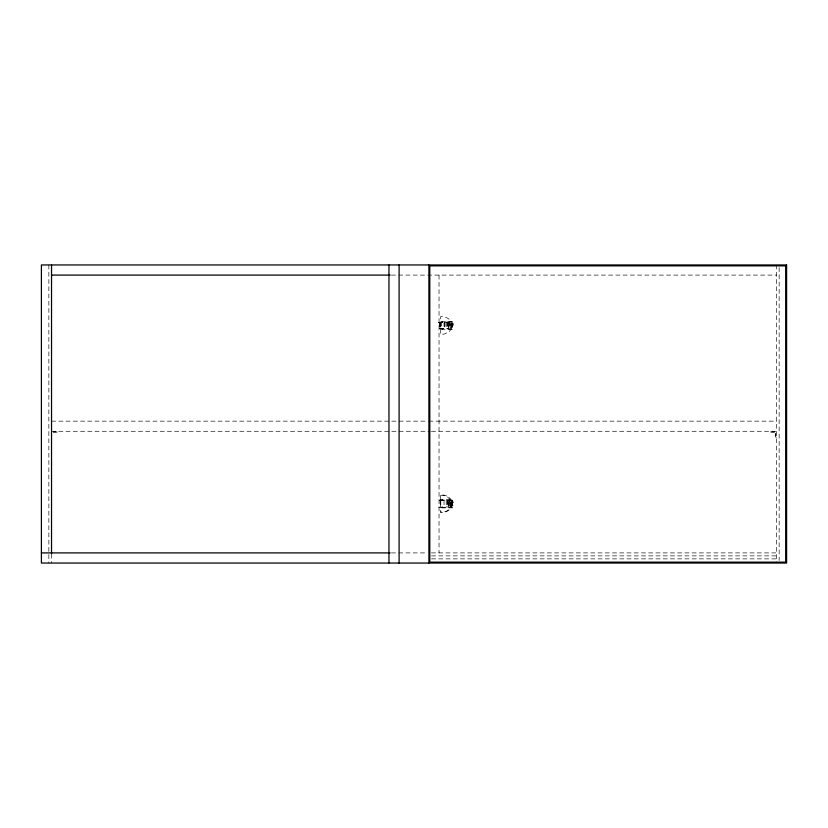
<?xml version="1.0" encoding="UTF-8"?>
<svg xmlns="http://www.w3.org/2000/svg" width="828" height="828" viewBox="0 0 828 828"><rect width="100%" height="100%" fill="white"/><g stroke="black" fill="none" stroke-linecap="round" stroke-linejoin="round"><path stroke-width="0.62" stroke-dasharray="4.14 3.1" d="M452.419 325.466C452.212 319.67 445.95 316.151 440.631 316.596L440.631 334.346L444.16 334.108L449.149 331.79L452.036 327.784L452.492 323.686L453.413 323.686L453.413 327.257L452.492 327.257L452.492 323.686M452.543 325.466L452.492 327.257M452.492 501.975L452.492 505.556L453.413 505.556L453.413 501.975L452.492 501.975L452.492 505.556M450.639 324.017C451.726 333.963 449.459 324.09 452.336 323.427L452.336 327.515L451.415 327.526L450.846 323.406M450.639 502.317C451.726 512.253 449.459 502.379 452.336 501.716L452.336 505.804L451.415 505.825L450.846 501.706M451.415 327.526L451.415 323.406M451.415 505.825L451.415 501.706M440.631 495.651C454.148 493.426 454.148 514.095 440.631 511.87M391.385 275.093L776.467 275.093M438.509 322.402L448.921 322.402L448.921 328.54L438.509 328.54M449.283 323.427L448.497 323.427L448.497 327.515L449.283 327.515L449.138 323.427M51.533 421.152L427.569 421.152M428.863 421.152L776.467 421.152M51.533 431.284L430.156 431.284M431.44 431.284L776.467 431.284M53.147 432.03L57.494 432.03L57.494 431.284M775.722 433.147L775.722 434.452M775.722 434.824L775.722 436.128M776.467 437.246L775.722 437.246L775.722 432.03L770.506 432.03L770.506 431.284M449.283 505.804L448.497 505.804L448.497 501.716L449.283 501.716L449.138 505.804M391.427 552.907L427.61 552.907M431.44 552.907L776.467 552.907M431.491 555.888L776.467 555.888M431.491 558.869L776.467 558.869M450.846 327.526L450.639 326.915M450.846 505.825L450.639 505.215M779.148 267.537L779.148 560.463M776.467 264.96L776.467 563.04M774.604 432.03L773.3 432.03M772.928 432.03L771.624 432.03M451.591 323.406L451.591 327.526M451.591 501.706L451.591 505.825M451.498 323.427L451.498 327.515M451.498 501.716L451.498 505.804M450.256 321.378L450.204 329.554M450.256 499.677L450.204 507.854M449.614 321.895L449.594 329.047M449.614 500.184L449.552 507.336M448.641 323.427L448.641 327.515M448.641 501.716L448.641 505.804M447.813 321.895L447.813 329.047M447.813 500.184L447.813 507.336M447.203 322.402L447.203 328.54M447.203 500.702L447.203 506.829M446.22 322.402L446.22 328.54M446.22 500.702L446.22 506.829M444.998 322.402L444.998 328.54M444.274 322.402L444.274 328.54M444.046 322.402L444.046 328.54M444.046 500.702L444.046 506.829M442.328 321.378L442.235 322.402M442.235 328.54L442.328 329.554M442.328 499.677L442.235 500.702M442.235 506.829L442.328 507.854M441.593 321.895L441.593 329.047M440.806 322.402L440.806 328.54M440.806 500.702L440.806 506.829M440.196 321.895L440.196 329.047M440.196 500.184L440.196 507.336M440.134 500.702L440.072 499.677L452.688 499.677L452.688 507.854L440.072 507.854L440.134 506.829M439.306 322.402L439.306 328.54M439.037 275.093L439.037 552.907M438.519 322.402L452.098 321.895L452.098 329.047L438.519 328.54M56.376 432.03L55.072 432.03M54.7 432.03L53.396 432.03M51.533 554.17L51.533 563.04M48.852 264.96L48.852 563.04M452.419 503.766C452.212 509.562 445.95 513.081 440.631 512.635L440.631 494.885C445.95 494.44 452.212 497.959 452.419 503.766M452.688 321.378L440.072 321.378L440.072 329.554L452.688 329.554L452.688 321.378M452.098 500.184L438.509 500.184L448.921 500.702L448.921 506.829L438.509 507.336L452.098 507.336L452.098 500.184"/><path stroke-width="1.24" d="M51.533 275.093L390.133 275.093M41.4 552.907L390.133 552.907M428.904 264.96L428.904 563.04M399.096 264.96L399.096 563.04M388.963 264.96L388.963 563.04M51.533 264.96L51.533 554.004M786.6 264.96L41.4 264.96L41.4 563.04L786.6 563.04L786.6 264.96M785.71 265.85L429.794 265.85L429.794 562.15L785.71 562.15L785.71 265.85"/></g></svg>
